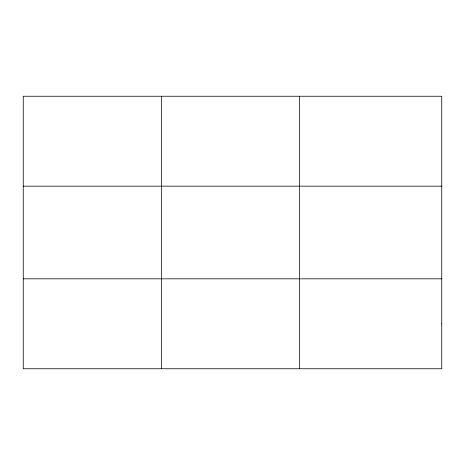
<?xml version="1.0" encoding="UTF-8"?>
<svg xmlns="http://www.w3.org/2000/svg" width="465" height="465" viewBox="0 0 465 465"><rect width="100%" height="100%" fill="white"/><g stroke="black" fill="none" stroke-linecap="round" stroke-linejoin="round"><path stroke-width="0.7" d="M161.355 96.243L161.355 368.757M299.46 96.243L299.46 368.757M23.25 186.174L441.75 186.174M23.25 278.826L441.75 278.826M441.75 323.791L441.75 368.757L23.25 368.757L23.25 96.243L441.75 96.243L441.75 323.791"/></g></svg>
